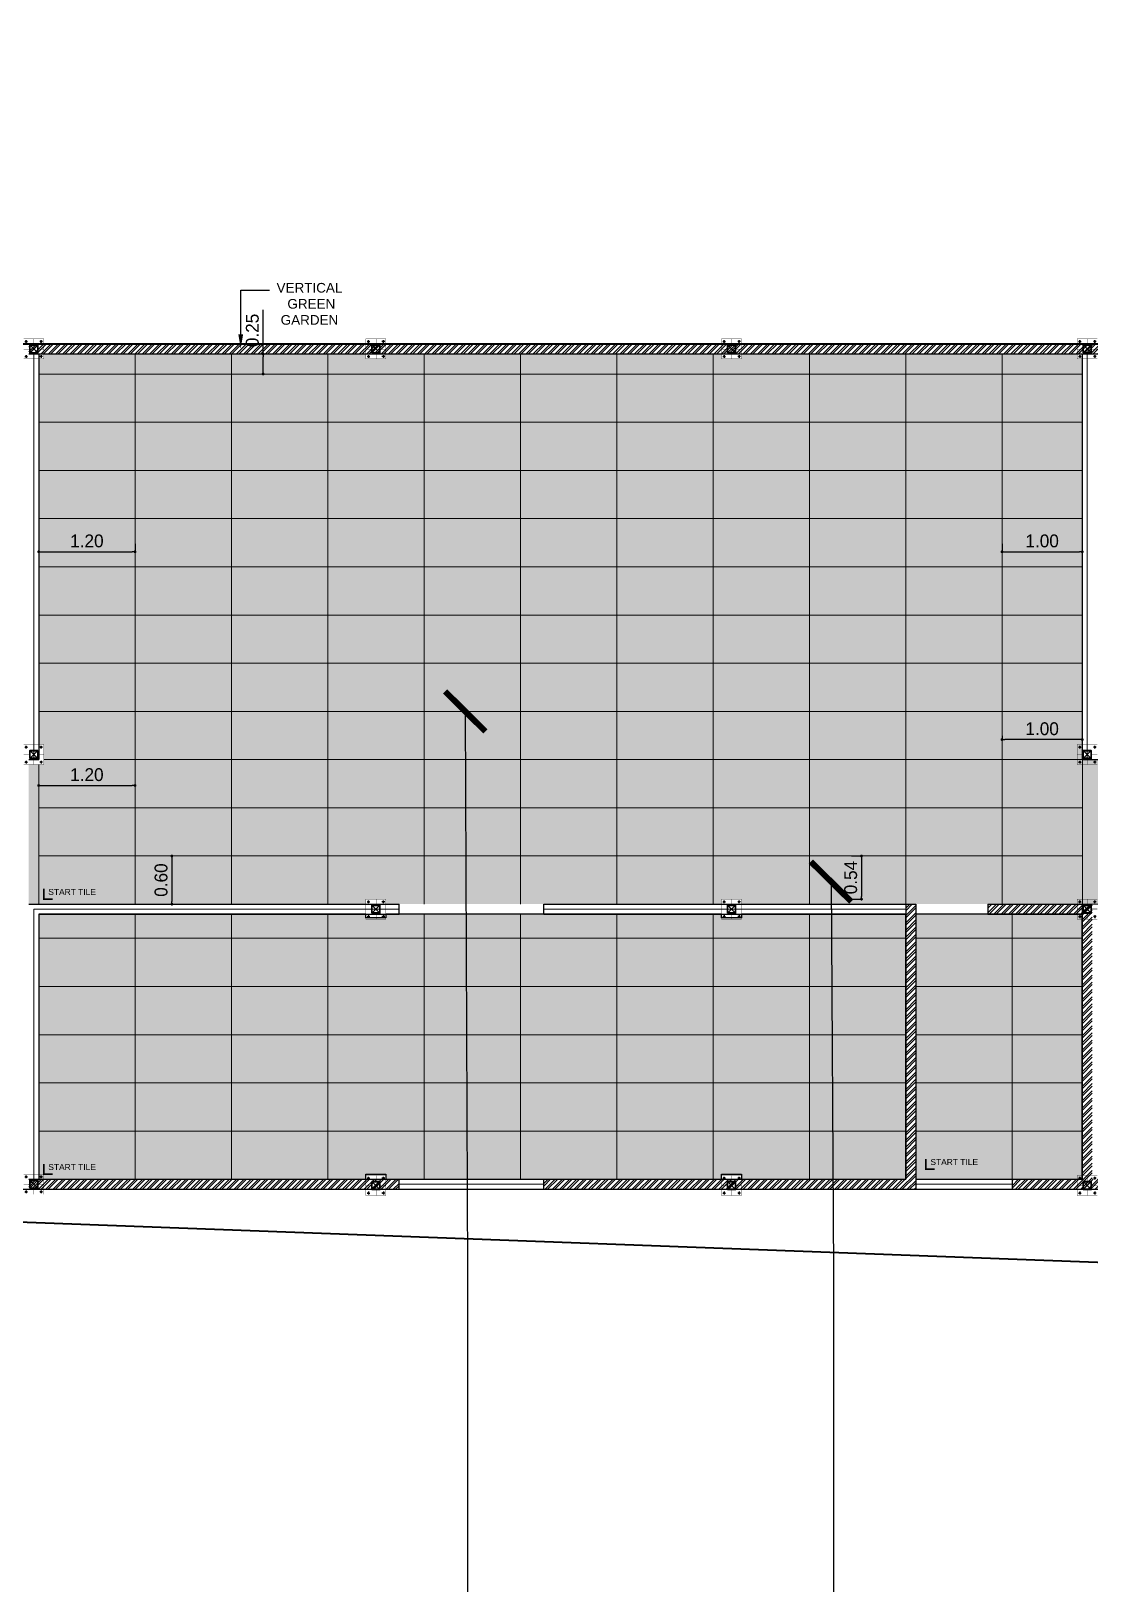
# Model space of a CAD drawing. Header units: metres. Extents: x 494 to 1845, y -666 to 1061.
# Drawn here: x 1692.46 to 1705.64, y 198.57 to 218 of the extents above; entities that cross this region are included whole.
import ezdxf
from ezdxf import colors
from ezdxf.entities.mleader import LeaderData, LeaderLine
from ezdxf.math import Vec2, Vec3

# ---------------------------------------------------------------- set-up
doc = ezdxf.new("R2010")
doc.units = ezdxf.units.M
doc.header["$MEASUREMENT"] = 0
doc.linetypes.add('1', pattern=[0])
doc.linetypes.add('HIDDEN', pattern=[0.375, 0.25, -0.125])
doc.layers.get('Defpoints').update_dxf_attribs({"color": 12})
for name, color, linetype, lineweight in [('.', 7, 'Continuous', 5), ('01 WALL', 7, 'Continuous', 25), ('Grid', 1, 'Continuous', 25), ('SCPL_BOLTS', 11, 'Continuous', 15), ('SCPL_ST PLATE', 222, 'Continuous', 0), ('VDA-HATCH', 8, 'Continuous', 9), ('VDA-WALL', 250, 'Continuous', 25), ('VDA-WINDOW', 5, 'Continuous', 9)]:
    doc.layers.add(name, color=color, linetype=linetype, lineweight=lineweight)
for name, color, linetype in [('BASE PLATE', 3, 'Continuous'), ('COLUMN', 1, 'Continuous'), ('PLOT - SURVEY', 1, '1'), ('SCPL HIDDEN', 8, 'HIDDEN'), ('TILES', 4, '1'), ('VDA-TEXT', 250, '1'), ('VDA-WALL BELOW', 8, 'Continuous')]:
    doc.layers.add(name, color=color, linetype=linetype)
doc.styles.add('arial', font='arial.ttf', dxfattribs={"height": 0.3})
doc.styles.add('RS', font='GOTHIC.TTF')
doc.styles.get("Standard").update_dxf_attribs({"font": 'arial.ttf'})
doc.dimstyles.new('SMALL', dxfattribs={"dimtxt": 0.16, "dimasz": 0.05, "dimexe": 0, "dimexo": 0, "dimgap": 0.05, "dimtad": 0, "dimdec": 1, "dimzin": 0, "dimdsep": 46, "dimtxsty": 'RS', "dimblk": 'ARCHTICK', "dimcen": 2.5, "dimclrd": 256, "dimclre": 256, "dimclrt": 5, "dimadec": 0, "dimazin": 0, "dimtfac": 1, "dimtofl": 0, "dimtmove": 0, "dimatfit": 3, "dimldrblk": 'ARCHTICK', "dimfxl": 0, "dimtolj": 1, "dimtzin": 0, "dimarcsym": 0})
doc.dimstyles.new('SMALL-1', dxfattribs={"dimtxt": 0.16, "dimasz": 0.035, "dimexe": 0, "dimexo": 0.1, "dimgap": 0.05, "dimtad": 1, "dimzin": 0, "dimdsep": 46, "dimtxsty": 'RS', "dimblk": 'DOT', "dimcen": 2.5, "dimclrd": 256, "dimclre": 256, "dimclrt": 5, "dimadec": 0, "dimazin": 0, "dimtfac": 1, "dimtdec": 3, "dimtofl": 0, "dimtmove": 0, "dimatfit": 3, "dimfxl": 0, "dimtolj": 1, "dimtzin": 0, "dimarcsym": 0})
pattern_1 = [(45, (290.3067022339867, -66.29624185872692), (-0.04507805730064241, 0.04507805730064241), []), (45, (290.3367542721367, -66.29624185872692), (-0.04507805730064241, 0.04507805730064241), [])]

# ---------------------------------------------------------------- blocks, each defined once
blk = doc.blocks.new('_Dot')
at = {"color": 0, "linetype": 'ByBlock', "lineweight": -2}
blk.add_line((-0.5, 0), (-1, 0), dxfattribs=at)
at = {"color": 0, "linetype": 'ByBlock', "const_width": 0.5}
blk.add_lwpolyline([(-0.25, 0, 1), (0.25, 0, 1)], format="xyb", close=True, dxfattribs=at)
blk = doc.blocks.new('*D576')
at = {"layer": 'Defpoints', "color": 0}
for p in [(1692.548921853327, 211.5215421883842), (1693.748921853327, 211.5215421883842), (1693.748921853327, 211.5215421883842)]:
    blk.add_point(p, dxfattribs=at)
at = {"layer": 'TILES', "linetype": 'Continuous', "lineweight": -2}
for p, q in [((1692.548921853327, 211.6215421883842), (1692.548921853327, 211.5215421883842)), ((1693.748921853327, 211.6215421883842), (1693.748921853327, 211.5215421883842)), ((1692.583921853327, 211.5215421883842), (1693.713921853327, 211.5215421883842))]:
    blk.add_line(p, q, dxfattribs=at)
at = {"layer": 'TILES', "lineweight": -2, "xscale": 0.035, "yscale": 0.035, "zscale": 0.035, "rotation": 180}
blk.add_blockref('_Dot', (1692.548921853327, 211.5215421883842), dxfattribs=at)
at = {"layer": 'TILES', "lineweight": -2, "xscale": 0.035, "yscale": 0.035, "zscale": 0.035}
blk.add_blockref('_Dot', (1693.748921853327, 211.5215421883842), dxfattribs=at)
at = {"layer": 'TILES', "color": 5, "lineweight": 5, "insert": (1693.148921853327, 211.6555666615317), "char_height": 0.16, "attachment_point": 5, "style": 'RS'}
blk.add_mtext('\\A1;1.20', dxfattribs=at)
blk = doc.blocks.new('*D577')
at = {"layer": 'Defpoints', "color": 0}
for p in [(1704.548921853328, 211.5215421883842), (1705.5489218533, 211.5215421883842), (1705.5489218533, 211.5215421883842)]:
    blk.add_point(p, dxfattribs=at)
at = {"layer": 'TILES', "linetype": 'Continuous', "lineweight": -2}
for p, q in [((1704.548921853328, 211.6215421883842), (1704.548921853328, 211.5215421883842)), ((1705.5489218533, 211.6215421883842), (1705.5489218533, 211.5215421883842)), ((1704.583921853328, 211.5215421883842), (1705.5139218533, 211.5215421883842))]:
    blk.add_line(p, q, dxfattribs=at)
at = {"layer": 'TILES', "lineweight": -2, "xscale": 0.035, "yscale": 0.035, "zscale": 0.035, "rotation": 180}
blk.add_blockref('_Dot', (1704.548921853328, 211.5215421883842), dxfattribs=at)
at = {"layer": 'TILES', "lineweight": -2, "xscale": 0.035, "yscale": 0.035, "zscale": 0.035}
blk.add_blockref('_Dot', (1705.5489218533, 211.5215421883842), dxfattribs=at)
at = {"layer": 'TILES', "color": 5, "lineweight": 5, "insert": (1705.048921853314, 211.6555666615317), "char_height": 0.16, "attachment_point": 5, "style": 'RS'}
blk.add_mtext('\\A1;1.00', dxfattribs=at)
blk = doc.blocks.new('*D578')
at = {"layer": 'Defpoints', "color": 0}
for p in [(1692.548921853327, 208.5864398526334), (1693.748921853327, 208.6116233100122), (1693.748921853327, 208.5864398526334)]:
    blk.add_point(p, dxfattribs=at)
at = {"layer": 'TILES', "linetype": 'Continuous', "lineweight": -2}
for p, q in [((1692.548921853327, 208.6116233100122), (1692.548921853327, 208.6116233100122)), ((1692.583921853327, 208.6116233100122), (1693.713921853327, 208.6116233100122)), ((1693.748921853327, 208.6116233100122), (1693.748921853327, 208.6116233100122))]:
    blk.add_line(p, q, dxfattribs=at)
at = {"layer": 'TILES', "lineweight": -2, "xscale": 0.035, "yscale": 0.035, "zscale": 0.035, "rotation": 180}
blk.add_blockref('_Dot', (1692.548921853327, 208.6116233100122), dxfattribs=at)
at = {"layer": 'TILES', "lineweight": -2, "xscale": 0.035, "yscale": 0.035, "zscale": 0.035}
blk.add_blockref('_Dot', (1693.748921853327, 208.6116233100122), dxfattribs=at)
at = {"layer": 'TILES', "color": 5, "lineweight": 5, "insert": (1693.148921853327, 208.7456477831597), "char_height": 0.16, "attachment_point": 5, "style": 'RS'}
blk.add_mtext('\\A1;1.20', dxfattribs=at)
blk = doc.blocks.new('*D579')
at = {"layer": 'Defpoints', "color": 0}
for p in [(1695.34448435128, 213.9840421882835), (1695.358256554533, 213.9840421882835), (1695.358256554535, 213.7340421882673)]:
    blk.add_point(p, dxfattribs=at)
at = {"layer": 'TILES', "linetype": 'Continuous', "lineweight": -2}
for p, q in [((1695.34448435128, 213.9840421882835), (1695.34448435128, 214.5342155397452)), ((1695.34448435128, 213.9840421882835), (1695.34448435128, 213.9840421882835)), ((1695.34448435128, 213.7690421882673), (1695.34448435128, 213.9490421882835)), ((1695.34448435128, 213.7340421882673), (1695.34448435128, 213.7340421882673))]:
    blk.add_line(p, q, dxfattribs=at)
at = {"layer": 'TILES', "lineweight": -2, "xscale": 0.035, "yscale": 0.035, "zscale": 0.035}
for p, rotation in [((1695.34448435128, 213.9840421882835), 90), ((1695.34448435128, 213.7340421882673), 270)]:
    blk.add_blockref('_Dot', p, dxfattribs=dict(at, rotation=rotation))
at = {"layer": 'TILES', "color": 5, "lineweight": 5, "insert": (1695.210459878133, 214.2766288640144), "char_height": 0.16, "attachment_point": 5, "rotation": 90, "style": 'RS'}
blk.add_mtext('\\A1;0.25', dxfattribs=at)
blk = doc.blocks.new('*D580')
at = {"layer": 'Defpoints', "color": 0}
for p in [(1694.15591154225, 207.7340421882671), (1694.15591154225, 207.134042188267), (1694.207487262962, 207.134042188267)]:
    blk.add_point(p, dxfattribs=at)
at = {"layer": 'TILES', "linetype": 'Continuous', "lineweight": -2}
for p, q in [((1694.207487262962, 207.7340421882671), (1694.207487262962, 207.7340421882671)), ((1694.207487262962, 207.6990421882671), (1694.207487262962, 207.169042188267)), ((1694.207487262962, 207.134042188267), (1694.207487262962, 207.134042188267))]:
    blk.add_line(p, q, dxfattribs=at)
at = {"layer": 'TILES', "lineweight": -2, "xscale": 0.035, "yscale": 0.035, "zscale": 0.035}
for p, rotation in [((1694.207487262962, 207.7340421882671), 90), ((1694.207487262962, 207.134042188267), 270)]:
    blk.add_blockref('_Dot', p, dxfattribs=dict(at, rotation=rotation))
at = {"layer": 'TILES', "color": 5, "lineweight": 5, "insert": (1694.073462789814, 207.4340421882671), "char_height": 0.16, "attachment_point": 5, "rotation": 90, "style": 'RS'}
blk.add_mtext('\\A1;0.60', dxfattribs=at)
blk = doc.blocks.new('*D582')
at = {"layer": 'Defpoints', "color": 0}
for p in [(1702.575743737011, 207.7340421882671), (1701.131140276304, 207.1965421884308), (1702.798429734331, 207.1965421884308)]:
    blk.add_point(p, dxfattribs=at)
at = {"layer": 'TILES', "linetype": 'Continuous', "lineweight": -2}
for p, q in [((1702.675743737011, 207.7340421882671), (1702.798429734331, 207.7340421882671)), ((1702.798429734331, 207.6990421882671), (1702.798429734331, 207.2315421884308)), ((1702.673429734331, 207.1965421884308), (1702.798429734331, 207.1965421884308))]:
    blk.add_line(p, q, dxfattribs=at)
at = {"layer": 'TILES', "lineweight": -2, "xscale": 0.035, "yscale": 0.035, "zscale": 0.035}
for p, rotation in [((1702.798429734331, 207.7340421882671), 90), ((1702.798429734331, 207.1965421884308), 270)]:
    blk.add_blockref('_Dot', p, dxfattribs=dict(at, rotation=rotation))
at = {"layer": 'TILES', "color": 5, "lineweight": 5, "insert": (1702.664405261184, 207.4652921883489), "char_height": 0.16, "attachment_point": 5, "rotation": 90, "style": 'RS'}
blk.add_mtext('\\A1;0.54', dxfattribs=at)
blk = doc.blocks.new('*D583')
at = {"layer": 'Defpoints', "color": 0}
for p in [(1704.548921853328, 209.3284231157158), (1705.548921853275, 209.3284231157158), (1704.548921853328, 209.1831931174634)]:
    blk.add_point(p, dxfattribs=at)
at = {"layer": 'TILES', "linetype": 'Continuous', "lineweight": -2}
for p, q in [((1704.548921853328, 209.2284231157158), (1704.548921853328, 209.1831931174634)), ((1705.513921853275, 209.1831931174634), (1704.583921853328, 209.1831931174634)), ((1705.548921853275, 209.2284231157158), (1705.548921853275, 209.1831931174634))]:
    blk.add_line(p, q, dxfattribs=at)
at = {"layer": 'TILES', "lineweight": -2, "xscale": 0.035, "yscale": 0.035, "zscale": 0.035, "rotation": 180}
blk.add_blockref('_Dot', (1704.548921853328, 209.1831931174634), dxfattribs=at)
at = {"layer": 'TILES', "lineweight": -2, "xscale": 0.035, "yscale": 0.035, "zscale": 0.035}
blk.add_blockref('_Dot', (1705.548921853275, 209.1831931174634), dxfattribs=at)
at = {"layer": 'TILES', "color": 5, "lineweight": 5, "insert": (1705.048921853301, 209.3172175906109), "char_height": 0.16, "attachment_point": 5, "style": 'RS'}
blk.add_mtext('\\A1;1.00', dxfattribs=at)
blk = doc.blocks.new('athath')
at = {"layer": 'BASE PLATE', "const_width": 0.004000000000000001}
blk.add_lwpolyline([(382058.464163508, 2057488.133852801), (382058.7141635079, 2057488.133852801), (382058.7141635079, 2057487.883852801), (382058.464163508, 2057487.883852801)], close=True, dxfattribs=at)
at = {"layer": 'COLUMN', "color": 5, "lineweight": 30}
for p, q in [((382058.6391635078, 2057488.0588528), (382058.5391635078, 2057487.9588528)), ((382058.6391635078, 2057487.9588528), (382058.5391635078, 2057488.0588528))]:
    blk.add_line(p, q, dxfattribs=at)
blk.add_lwpolyline([(382058.5391635078, 2057488.0588528), (382058.5391635078, 2057487.9588528), (382058.6391635078, 2057487.9588528), (382058.6391635078, 2057488.0588528)], close=True, dxfattribs=at)
at = {"layer": 'Grid', "color": 5, "const_width": 0.002}
blk.add_lwpolyline([(382058.539163508, 2057488.058852801), (382058.639163508, 2057488.058852801), (382058.639163508, 2057487.958852801), (382058.539163508, 2057487.958852801)], close=True, dxfattribs=at)
at = {"layer": 'Grid', "color": 5}
blk.add_lwpolyline([(382058.5423635079, 2057488.055652801), (382058.6359635079, 2057488.055652801), (382058.6359635079, 2057487.962052801), (382058.5423635079, 2057487.962052801)], close=True, dxfattribs=at)
at = {"layer": 'SCPL HIDDEN'}
for p, q in [((382058.5131173132, 2057488.101852801), (382058.4792097027, 2057488.101852801)), ((382058.496163508, 2057488.118806606), (382058.496163508, 2057488.084898995)), ((382058.6652097026, 2057488.101852801), (382058.6991173132, 2057488.101852801)), ((382058.6821635079, 2057488.118806606), (382058.6821635079, 2057488.084898995)), ((382058.5131173132, 2057487.915852801), (382058.4792097027, 2057487.915852801)), ((382058.496163508, 2057487.898898995), (382058.496163508, 2057487.932806606)), ((382058.6652097026, 2057487.915852801), (382058.6991173132, 2057487.915852801)), ((382058.6821635079, 2057487.898898995), (382058.6821635079, 2057487.932806606))]:
    blk.add_line(p, q, dxfattribs=at)
at = {"layer": 'SCPL_BOLTS'}
for centre in [(382058.496163508, 2057488.101852801), (382058.6821635079, 2057488.101852801), (382058.496163508, 2057487.915852801), (382058.6821635079, 2057487.915852801)]:
    blk.add_circle(centre, 0.01035, dxfattribs=at)
at = {"layer": 'SCPL_ST PLATE', "const_width": 0.002}
for points in [[(382058.464163508, 2057488.012302801), (382058.464163508, 2057488.005402801), (382058.539163508, 2057488.005402801), (382058.539163508, 2057488.012302801)], [(382058.585713508, 2057488.133852801), (382058.592613508, 2057488.133852801), (382058.592613508, 2057488.058852801), (382058.585713508, 2057488.058852801)], [(382058.639163508, 2057488.005402801), (382058.639163508, 2057488.012302801), (382058.7141635079, 2057488.012302801), (382058.7141635079, 2057488.005402801)], [(382058.585713508, 2057487.883852801), (382058.592613508, 2057487.883852801), (382058.592613508, 2057487.958852801), (382058.585713508, 2057487.958852801)]]:
    blk.add_lwpolyline(points, close=True, dxfattribs=at)
blk = doc.blocks.new('_ArchTick')
at = {"color": 0, "linetype": 'ByBlock', "const_width": 0.15}
blk.add_lwpolyline([(-0.5, -0.5), (0.5, 0.5)], dxfattribs=at)

msp = doc.modelspace()

# ---------------------------------------------------------------- hatches: boundary and pattern name
at = {"layer": '.', "lineweight": 0, "ltscale": 5, "true_color": 0xd2baa3}
h = msp.add_hatch(color=9, dxfattribs=at)
h.dxf.hatch_style = 1
h.paths.add_polyline_path([(1696.148921853327, 208.9340421882671), (1702.148921853327, 208.9340421882671), (1702.148921853327, 212.5340421882673), (1696.148921853327, 212.5340421882673)])
h.paths.add_polyline_path([(1722.198921853328, 208.9340421882671), (1725.798921853328, 208.9340421882671), (1725.798921853328, 211.9340421882672), (1722.198921853328, 211.9340421882672)])
h = msp.add_hatch(color=9, dxfattribs=at)
h.dxf.hatch_style = 1
h.paths.add_polyline_path([(1705.549805983412, 208.634042188267), (1705.549805983412, 208.9340421882671), (1719.798921853328, 208.9340421882671), (1719.798921853328, 208.634042188267)])
h.paths.add_polyline_path([(1705.549805983412, 207.134042188267), (1705.549805983412, 207.4340421882671), (1719.798921853328, 207.4340421882671), (1719.798921853328, 207.134042188267), (1705.673921853327, 207.134042188267)])
h.paths.add_polyline_path([(1719.498921853327, 207.4340421882671), (1719.798921853328, 207.4340421882671), (1719.798921853328, 208.634042188267), (1719.498921853327, 208.634042188267)])
h.paths.add_polyline_path([(1705.849805983412, 207.4340421882671), (1705.549805983412, 207.4340421882671), (1705.549805983412, 208.634042188267), (1705.849805983412, 208.634042188267)])
at = {"layer": 'VDA-HATCH'}
h = msp.add_hatch(dxfattribs=at)
h.set_pattern_fill('ANSI32', color=256, scale=0.17)
h.set_pattern_definition(pattern_1)
h.paths.add_polyline_path([(1741.973931609145, 216.385977892144), (1741.97277851051, 216.511844009369), (1723.139541155098, 214.1090421882671), (1692.423921853327, 214.1090421882671), (1692.423921853327, 213.9840421882671), (1723.147482908199, 213.9840421882671)])
h.paths.add_polyline_path([(1718.698921853327, 202.6840421882671), (1718.698921853327, 202.8090421882671), (1719.673921853328, 202.8090421882671), (1719.673921853328, 207.134042188267), (1719.798921853328, 207.134042188267), (1719.798921853328, 202.8090421882671), (1725.623921853327, 202.8090421882671), (1725.623921853327, 207.009042188267), (1720.998921853329, 207.0090421881727), (1720.998921853329, 207.1340421881727), (1725.748921853327, 207.134042188267), (1725.748921853327, 202.6840421882671)])
h.paths.add_polyline_path([(1703.348921853327, 203.709042188267), (1703.348921853327, 207.134042188267), (1703.473921853327, 207.134042188267), (1703.473921853327, 203.584042188267), (1698.839546852884, 203.584042188267), (1698.839546852884, 203.709042188267)])
h.paths.add_polyline_path([(1704.673921853327, 203.584042188267), (1704.673921853327, 203.709042188267), (1705.548921853327, 203.709042188267), (1705.548921853327, 207.134042188267), (1705.611421853097, 207.134042188267), (1705.673921853327, 207.134042188267), (1705.673921853327, 203.709042188267), (1706.298921853327, 203.709042188267), (1706.298921853327, 203.584042188267)])
h.paths.add_polyline_path([(1710.673921853327, 203.584042188267), (1710.673921853327, 203.709042188267), (1711.198921853327, 203.709042188267), (1711.198921853327, 207.134042188267), (1711.323921853327, 207.134042188267), (1711.323921853327, 203.709042188267), (1712.048921853327, 203.709042188267), (1712.048921853327, 203.584042188267)])
h.paths.add_polyline_path([(1707.798921853327, 203.584042188267), (1707.798921853327, 203.709042188267), (1708.373921853327, 203.709042188267), (1708.373921853327, 207.134042188267), (1708.498921853327, 207.134042188267), (1708.498921853327, 203.709042188267), (1709.173921853327, 203.709042188267), (1709.173921853327, 203.584042188267)])
h.paths.add_polyline_path([(1713.548921853327, 203.584042188267), (1713.548921853327, 203.709042188267), (1714.023921853327, 203.709042188267), (1714.023921853327, 207.134042188267), (1714.148921853327, 207.134042188267), (1714.148921853327, 203.584042188267)])
h.paths.add_polyline_path([(1747.043939681931, 212.896636434817), (1747.043935530069, 212.9841364390155), (1747.768935530069, 212.9841364390155), (1747.768935530069, 212.8591364390155), (1747.168939681931, 212.8591364266254), (1747.16894251545, 211.6591304728102), (1747.043939681931, 211.6591301775167)])
h.paths.add_polyline_path([(1744.237533430799, 216.8007883445442), (1745.192183796061, 216.9225855476952), (1745.365836706342, 216.9447407152422), (1745.392357320386, 216.9481242960107), (1746.249505280925, 217.0574818452007), (1746.265324930042, 216.9334869311866), (1744.253353079916, 216.6767934305281)])
h.paths.add_polyline_path([(1749.568932985334, 217.480984018956), (1749.693932985334, 217.4809840189573), (1749.693932985334, 212.5591360752283), (1749.568932985334, 212.5591360752283)])
h.paths.add_polyline_path([(1692.423921853327, 203.709042188267), (1697.039546852884, 203.709042188267), (1697.039546852884, 203.584042188267), (1692.423921853327, 203.584042188267)])
h.paths.add_polyline_path([(1748.035032042898, 217.2852847913608), (1748.050851692014, 217.1612898773468), (1749.568932985334, 217.3549713155054), (1749.568932882525, 217.4809845354534)])
h.paths.add_polyline_path([(1727.248921853327, 203.0840421881579), (1727.248921853327, 206.1090421882671), (1727.373921853327, 206.1090421882671), (1727.373921853327, 203.0840421881579)])
h.paths.add_polyline_path([(1727.098921853327, 207.009042188267), (1727.098921853327, 207.134042188267), (1729.748921320467, 207.134042188267), (1729.748921320467, 207.009042188267)])
h.paths.add_polyline_path([(1729.748921853351, 204.8340637601331), (1729.873921853351, 204.8340637601331), (1729.873921853327, 202.6840421882671), (1729.748921853327, 202.6840421882671)])
h.paths.add_polyline_path([(1748.518935530069, 212.8591364390155), (1748.518935530069, 212.9841364390155), (1749.568932985334, 212.984136439111), (1749.568932985334, 212.859136439111)])
h.paths.add_polyline_path([(1728.723921853327, 204.5590421881579), (1729.748921853349, 204.5590421881579), (1729.748921853327, 204.6840421881579), (1728.723921853327, 204.6840421881579)])
h.paths.add_polyline_path([(1714.023921853327, 202.6840421882671), (1714.023921853327, 202.8090421882671), (1714.898921853327, 202.8090421882671), (1714.898921853327, 202.6840421882671)])
h.paths.add_polyline_path([(1716.398921853327, 202.6840421882671), (1716.398921853327, 202.8090421882671), (1717.198921853327, 202.8090421882671), (1717.198921853327, 202.6840421882671)])
h.paths.add_polyline_path([(1714.023921853327, 203.584042188267), (1714.023921853327, 202.8090421882671), (1714.148921853327, 202.8090421882671), (1714.148921853327, 203.584042188267)])
h.paths.add_polyline_path([(1726.498921853327, 204.1090421881579), (1727.248921853327, 204.1090421881579), (1727.248921853327, 204.2340421881579), (1726.498921853327, 204.2340421881579)])
h.paths.add_polyline_path([(1741.973931609145, 216.5119911252073), (1741.973931609145, 216.3859778921439), (1742.467826317942, 216.4489904843732), (1742.452006668826, 216.572985398384)])
h.paths.add_polyline_path([(1728.723921853327, 203.0840421881579), (1728.723921853326, 203.8090421881579), (1728.848921853326, 203.8090421881579), (1728.848921853327, 203.0840421881579)])
h.paths.add_polyline_path([(1726.648921853327, 205.7318721535591), (1727.248921853327, 205.7318721535591), (1727.248921853327, 205.8568721535591), (1726.648921853327, 205.8568721535591)])
h.paths.add_polyline_path([(1726.798921853327, 203.0840421881579), (1726.798921853327, 203.2090421881579), (1727.248921853327, 203.2090421881579), (1727.248921853327, 203.0840421881579)])
h.paths.add_polyline_path([(1725.748921853327, 203.0840421881579), (1725.748921853327, 203.2090421881579), (1726.198921853327, 203.2090421881579), (1726.198921853327, 203.0840421881579)])
h.paths.add_polyline_path([(1739.298926954466, 212.559125583692), (1739.423926954466, 212.559125750378), (1739.423926954466, 212.9841361438791), (1739.298926954466, 212.9841361438791), (1739.298926954466, 212.5591257425889)])
h.paths.add_polyline_path([(1741.848931609145, 212.5591257425889), (1741.848931609145, 212.984136143879), (1741.973931609145, 212.984136143879), (1741.973931609145, 212.5591257503779)])
h.paths.add_polyline_path([(1744.668927872177, 212.5591262069094), (1744.668927872177, 212.9841364383986), (1744.793927872177, 212.9841364383986), (1744.793927872177, 212.5591259254815), (1744.668923720315, 212.5591259183093)])
h.paths.add_polyline_path([(1728.723921853327, 203.0840421881579), (1728.348921853327, 203.0840421881579), (1728.348921853327, 203.2090421881579), (1728.723921853327, 203.2090421881579)])
h.paths.add_polyline_path([(1727.373921853327, 203.0840421881579), (1727.373921853327, 203.2090421881579), (1727.748921853327, 203.2090421881579), (1727.748921853327, 203.0840421881579)])
h.paths.add_polyline_path([(1749.568932985334, 211.6591361439541), (1749.693932985334, 211.6591364391183), (1749.693932985334, 211.9591360752283), (1749.568932985334, 211.9591360752283)])
h.paths.add_polyline_path([(1728.848921853327, 203.0840421881579), (1728.848921853327, 203.2090421881579), (1728.998921853327, 203.2090421881579), (1728.998921853327, 203.0840421881579)])
h.paths.add_polyline_path([(1729.748921853326, 203.0840421881579), (1729.598921853327, 203.0840421881579), (1729.598921853327, 203.2090421881579), (1729.748921853327, 203.2090421881579)])
at = {"layer": 'VDA-HATCH', "true_color": 0xfcf1d4}
h = msp.add_hatch(color=7, dxfattribs=at)
h.dxf.hatch_style = 1
h.paths.add_polyline_path([(1702.148921853327, 208.9340421882671), (1702.148921853327, 212.5340421882673), (1696.148921853327, 212.5340421882673), (1696.148921853327, 208.9340421882671)], flags=16)
h.paths.add_polyline_path([(1722.198921853328, 208.9340421882671), (1725.798921853328, 208.9340421882671), (1725.798921853328, 211.9340421882672), (1722.198921853327, 211.9340421882672)], flags=16)
h.paths.add_polyline_path([(1723.272482908299, 213.9215421885239), (1723.022482908067, 213.9215421885239), (1723.022482908067, 213.9840421882671), (1719.798921853328, 213.9840421882671), (1719.798921853328, 208.634042188267), (1719.798921853328, 207.4340421882671), (1719.798921853328, 207.134042188267), (1723.0224829076, 207.1340421883212), (1723.272482907833, 207.1340421883187), (1725.561421852759, 207.1340421882707), (1725.748921853327, 207.134042188267), (1725.748921853327, 206.946542188489), (1725.748921853327, 205.8568721535591), (1727.248921853327, 205.8568721535591), (1727.248921853327, 206.1087146338185), (1727.37414854701, 206.1092059654914), (1727.373695159644, 207.0088784110428), (1727.098921853327, 207.009042188267), (1727.098921853327, 207.134042188267), (1729.748921853326, 207.134042188267), (1729.74894321914, 208.4090840750409), (1727.94892276926, 208.4090840750409), (1727.94892276926, 208.5090840750409), (1729.74894321914, 208.5090840750409), (1729.748922544554, 208.8715421883027), (1729.748922565954, 209.1215421775446), (1729.74894321914, 209.8090840750409), (1727.94892276926, 209.8090840750409), (1727.94892276926, 209.909084075041), (1729.74894321914, 209.909084075041), (1729.748921853327, 209.996622167375), (1729.748922758564, 210.2466221673168), (1729.748921853327, 211.209084075041), (1727.94892276926, 211.209084075041), (1727.94892276926, 211.309084075041), (1729.748921853327, 211.309084075041), (1729.748902319381, 212.6091021610113), (1727.94892276926, 212.6091021610113), (1727.948922769269, 212.7091021610113), (1731.198987939698, 212.7091151197615), (1731.198987939698, 213.0466364391833), (1731.198958800239, 213.3091265148386), (1731.198973369969, 213.3091265148494), (1737.948927411719, 213.3091265148386), (1737.948927411719, 211.3841265141554), (1739.298927410974, 211.3841265141554), (1739.298927870399, 212.7931864375534), (1739.29892810042, 212.9841359849713), (1739.42392810042, 212.9841359826204), (1739.423927640379, 212.7931864368722), (1739.423927870399, 212.5591257425889), (1741.848931609145, 212.5591257425889), (1741.848931609145, 212.9841361373456), (1741.911431671866, 212.9841361406124), (1741.911431609145, 214.184136143879), (1741.848931609145, 214.184136143879), (1741.848931609145, 215.6772847953127), (1737.948926495985, 215.6772847962365), (1737.948926495785, 214.8091265148494), (1737.948927411719, 214.8091265148494), (1729.398921853328, 214.8091265148494), (1729.398921853328, 214.7731837934469), (1725.811421853459, 214.324681139282), (1725.811421853459, 214.251106695003), (1725.561421853226, 214.251106695003), (1725.561421853226, 214.2911933323705), (1723.272482908299, 213.9535421885304)])
h.paths.add_polyline_path([(1701.055171852667, 207.134042188267), (1701.055171852667, 207.1965421884308), (1701.3051718529, 207.1965421884308), (1701.3051718529, 207.1340421882561), (1705.549805983412, 207.134042188267), (1705.549805983412, 207.4340421882671), (1705.549805983412, 208.634042188267), (1705.548921853327, 208.634042188267), (1705.548921853327, 213.9215421885239), (1705.486421853273, 213.9215421885239), (1705.486421853273, 213.9840421882671), (1701.305171853598, 213.9840421882671), (1701.305171853598, 213.9215421885239), (1701.055171853366, 213.9215421885239), (1701.055171853366, 213.9840421882671), (1696.873921853459, 213.9840421882671), (1696.873921853459, 213.9215421885239), (1696.623921853226, 213.9215421885239), (1696.623921853226, 213.9840421882911), (1692.611421853505, 213.9840421882671), (1692.611421853505, 213.9215421885239), (1692.548921853327, 213.9215421885239), (1692.548921853327, 209.1215421882445), (1692.611421853273, 209.1215421882445), (1692.611421853273, 208.8715421883027), (1692.423921853327, 208.8715421883027), (1692.423921853327, 207.134042188267), (1696.62392185276, 207.134042188267), (1696.62392185276, 207.1965421884308), (1696.873921852993, 207.1965421884308), (1696.873921852993, 207.134042188267)])
h.paths.add_polyline_path([(1719.498921853327, 208.634042188267), (1705.849805983411, 208.634042188267), (1705.849805983412, 207.4340421882671), (1719.498921853327, 207.4340421882671)])
at = {"layer": 'VDA-HATCH'}
h = msp.add_hatch(dxfattribs=at)
h.set_pattern_fill('ANSI32', color=256, scale=0.17)
h.set_pattern_definition(pattern_1)
h.paths.add_polyline_path([(1704.373921853327, 207.009042188267), (1705.548921853327, 207.009042188267), (1705.548921853327, 207.134042188267), (1704.373921853327, 207.134042188267)])
at = {"layer": 'VDA-HATCH', "true_color": 0xfcf1d4}
h = msp.add_hatch(color=7, dxfattribs=at)
h.dxf.hatch_style = 1
h.paths.add_polyline_path([(1692.548921853327, 203.7090421882671), (1696.62392185276, 203.7090421882671), (1696.62392185276, 203.7715421880452), (1696.873921852993, 203.7715421880452), (1696.873921852993, 203.7090421882671), (1701.055171852667, 203.709042188278), (1701.055171852667, 203.7715421880452), (1701.3051718529, 203.7715421880452), (1701.3051718529, 203.7090421882671), (1703.348921853328, 203.7090421882671), (1703.348921853327, 207.0090421882671), (1701.305171853133, 207.0090421882671), (1701.305171853133, 206.9623260464608), (1701.0551718529, 206.9623260464608), (1701.0551718529, 207.0090421882671), (1696.873921852993, 207.0090421882664), (1696.873921852993, 206.9623260464608), (1696.62392185276, 206.9623260464608), (1696.62392185276, 207.0090421882671), (1692.61142185304, 207.0090421882671), (1692.548921853327, 207.009042188267), (1692.548921853327, 206.9465421881499)])
at = {"layer": 'VDA-HATCH', "lineweight": 30, "true_color": 0xfcf1d4}
h = msp.add_hatch(color=7, dxfattribs=at)
h.dxf.hatch_style = 1
h.paths.add_polyline_path([(1705.548921853327, 207.0090421882671), (1703.473921853327, 207.0090421882671), (1703.473921853327, 203.7090421882671), (1705.548921853327, 203.7090421882671)])

# ---------------------------------------------------------------- linework, layer by layer
at = {"color": 1, "flags": 128}
for points in [[(1692.548921853327, 203.7090421882671), (1696.62392185276, 203.7090421882671), (1696.62392185276, 203.7715421880452), (1696.873921852993, 203.7715421880452), (1696.873921852993, 203.7090421882671), (1701.055171852667, 203.709042188278), (1701.055171852667, 203.7715421880452), (1701.3051718529, 203.7715421880452), (1701.3051718529, 203.7090421882671), (1703.348921853328, 203.7090421882671), (1703.348921853328, 207.0090421882671), (1701.305171853133, 207.0090421882671), (1701.305171853133, 206.9623260464608), (1701.0551718529, 206.9623260464608), (1701.0551718529, 207.0090421882671), (1696.873921852993, 207.0090421882671), (1696.873921852993, 206.9623260464608), (1696.62392185276, 206.9623260464608), (1696.62392185276, 207.0090421882671), (1692.548921853327, 207.0090421882671)], [(1705.548921853327, 207.0090421882671), (1703.473921853327, 207.0090421882671), (1703.473921853327, 203.7090421882671), (1705.548921853327, 203.7090421882671)]]:
    msp.add_lwpolyline(points, close=True, dxfattribs=at)
at = {"layer": '01 WALL', "color": 23, "const_width": 0.02}
for points in [[(1692.721634653774, 207.1965421882669), (1692.612571236647, 207.1965421882669), (1692.612571236647, 207.3253342651042)], [(1692.721634653774, 203.771542188267), (1692.612571236647, 203.771542188267), (1692.612571236647, 203.9003342651042)], [(1703.710284037094, 203.8340421882673), (1703.601220619967, 203.8340421882673), (1703.601220619967, 203.9628342651046)]]:
    msp.add_lwpolyline(points, dxfattribs=at)
at = {"layer": 'PLOT - SURVEY', "color": 250, "linetype": 'Continuous', "lineweight": 40}
msp.add_line((1669.006903195391, 214.1090421882671), (1723.139541155102, 214.1090421882671), dxfattribs=at)
msp.add_lwpolyline([(1669.696910287037, 221.1411994231405), (1669.280266739488, 215.6328360132595), (1668.883625801698, 213.2404938627062), (1668.325717367844, 206.8645209814952), (1668.225311583906, 203.8419989089728), (1683.071263318104, 203.5224834847088), (1715.959195431098, 202.2942447760491), (1752.355237045708, 202.0427045194901)], dxfattribs=at)
at = {"layer": 'TILES', "color": 143, "linetype": 'Continuous', "lineweight": 5}
for p, q in [((1693.748921853327, 213.9840421882731), (1693.748921853327, 207.134042188267)), ((1694.948921853327, 213.9840421882803), (1694.948921853327, 207.134042188267)), ((1696.148921853327, 213.9840421882875), (1696.148921853327, 207.134042188267)), ((1697.348921853327, 213.9840421882671), (1697.348921853327, 207.134042188267)), ((1698.548921853327, 213.9840421882671), (1698.548921853327, 207.134042188267)), ((1699.748921853327, 213.9840421882671), (1699.748921853327, 207.134042188267)), ((1700.948921853327, 213.9840421882671), (1700.948921853327, 207.134042188267)), ((1702.148921853327, 213.9840421882671), (1702.148921853327, 207.134042188258)), ((1703.348921853328, 213.9840421882671), (1703.348921853328, 207.1340421882611)), ((1704.548921853328, 213.9840421882671), (1704.548921853328, 207.1340421882643)), ((1692.548921853327, 213.7340421882673), (1705.548921853325, 213.7340421882673)), ((1692.548921853327, 213.1340421882673), (1705.548921853318, 213.1340421882673)), ((1692.548921853327, 212.5340421882673), (1705.548921853311, 212.5340421882673)), ((1692.548921853327, 211.9340421882672), (1705.548921853305, 211.9340421882672)), ((1692.548921853327, 211.3340421882672), (1705.548921853298, 211.3340421882672)), ((1692.548921853327, 210.7340421882672), (1705.548921853291, 210.7340421882672)), ((1692.548921853327, 210.1340421882672), (1705.548921853284, 210.1340421882672)), ((1692.548921853327, 209.5340421882671), (1705.548921853277, 209.5340421882671)), ((1692.548921853327, 208.8715421883027), (1692.548921853327, 207.1340421882669)), ((1692.611421853273, 208.9340421882671), (1705.548921853327, 208.9340421882671)), ((1705.549805983412, 208.9340421882671), (1705.549805983412, 207.134042188267)), ((1705.549805983412, 208.9340421882671), (1719.798921853328, 208.9340421882671)), ((1692.548921853327, 208.3340421882671), (1705.549805983412, 208.3340421882671)), ((1692.548921853327, 207.7340421882671), (1705.549805983412, 207.7340421882671)), ((1705.549805983412, 207.134042188267), (1719.798921853328, 207.134042188267)), ((1693.748921853327, 203.7090421882671), (1693.748921853327, 207.0090421882671)), ((1694.948921853327, 203.7090421882671), (1694.948921853327, 207.0090421882671)), ((1696.148921853327, 203.7090421882671), (1696.148921853327, 207.0090421882671)), ((1697.348921853327, 203.7090421882683), (1697.348921853327, 207.0090421882664)), ((1698.548921853327, 203.7090421882715), (1698.548921853327, 207.0090421882666)), ((1699.748921853327, 203.7090421882746), (1699.748921853327, 207.0090421882669)), ((1700.948921853327, 203.7090421882777), (1700.948921853327, 207.0090421882671)), ((1702.148921853327, 203.7090421882671), (1702.148921853327, 207.0090421882671)), ((1704.673921853327, 203.7090421882671), (1704.673921853327, 207.0090421882671)), ((1703.348921853327, 206.7090421882672), (1692.548921853327, 206.7090421882672)), ((1705.548921853327, 206.7090421882672), (1703.473921853327, 206.7090421882672)), ((1703.348921853327, 206.1090421882672), (1692.548921853327, 206.1090421882672)), ((1705.548921853327, 206.1090421882672), (1703.473921853327, 206.1090421882672)), ((1703.348921853327, 205.5090421882672), (1692.548921853327, 205.5090421882672)), ((1705.548921853327, 205.5090421882672), (1703.473921853327, 205.5090421882672)), ((1703.348921853327, 204.9090421882671), (1692.548921853327, 204.9090421882671)), ((1705.548921853327, 204.9090421882671), (1703.473921853327, 204.9090421882671)), ((1703.348921853328, 204.3090421882671), (1692.548921853327, 204.3090421882671)), ((1705.548921853327, 204.3090421882671), (1703.473921853327, 204.3090421882671))]:
    msp.add_line(p, q, dxfattribs=at)
at = {"layer": 'VDA-WALL'}
for p, q in [((1669.996910287037, 214.1090421882671), (1723.139541155098, 214.1090421882671)), ((1692.423921853327, 213.9840421882671), (1723.1474829082, 213.9840421882671)), ((1703.348921853327, 207.134042188267), (1703.348921853327, 203.709042188267)), ((1703.473921853327, 207.134042188267), (1703.473921853327, 203.584042188267)), ((1704.373921853327, 207.134042188267), (1705.673921853327, 207.134042188267)), ((1704.373921853327, 207.134042188267), (1704.373921853327, 207.009042188267)), ((1705.548921853327, 207.134042188267), (1705.548921853327, 203.709042188267)), ((1704.373921853327, 207.009042188267), (1705.548921853327, 207.009042188267)), ((1692.423921853327, 203.709042188267), (1697.039546852884, 203.709042188267)), ((1697.039546852884, 203.584042188267), (1697.039546852884, 203.709042188267)), ((1698.839546852884, 203.709042188267), (1703.348921853327, 203.709042188267)), ((1698.839546852884, 203.584042188267), (1698.839546852884, 203.709042188267)), ((1704.673921853327, 203.709042188267), (1705.548921853327, 203.709042188267)), ((1704.673921853327, 203.709042188267), (1704.673921853327, 203.584042188267)), ((1689.423921853327, 203.584042188267), (1697.039546852884, 203.584042188267)), ((1698.839546852884, 203.584042188267), (1703.473921853327, 203.584042188267)), ((1704.673921853327, 203.584042188267), (1706.298921853327, 203.584042188267))]:
    msp.add_line(p, q, dxfattribs=at)
at = {"layer": 'VDA-WALL BELOW'}
for p, q in [((1692.548921853327, 213.9840421882671), (1692.548921853327, 208.9340421882671)), ((1705.548921853327, 213.9840421882671), (1705.548921853327, 208.9340421882671)), ((1692.423921853327, 208.9340421882671), (1692.548921853327, 208.9340421882671)), ((1705.548921853327, 208.9340421882671), (1719.798921853328, 208.9340421882671)), ((1692.423921853327, 207.134042188267), (1697.039546852884, 207.134042188267)), ((1697.039546852884, 207.0090421884705), (1697.039546852884, 207.1340421884927)), ((1698.839546853333, 207.134042188267), (1703.473921853327, 207.134042188267)), ((1698.839546853333, 207.0090421883957), (1698.839546853333, 207.1340421883957)), ((1692.548921853327, 207.009042188267), (1692.548921853327, 203.709042188267)), ((1692.548921853327, 207.009042188267), (1697.039546852884, 207.009042188267)), ((1698.839546853333, 207.009042188267), (1703.348921853327, 207.009042188267)), ((1697.039546852884, 203.709042188267), (1698.839546852884, 203.709042188267)), ((1703.473921853327, 203.709042188267), (1704.673921853327, 203.709042188267)), ((1697.039546852884, 203.584042188267), (1698.839546852884, 203.584042188267)), ((1703.473921853327, 203.584042188267), (1704.673921853327, 203.584042188267))]:
    msp.add_line(p, q, dxfattribs=at)
at = {"layer": 'VDA-WINDOW'}
for p, q in [((1692.486421853327, 213.9840421882671), (1692.486421853327, 208.9340421882671)), ((1705.611421853327, 213.9840421882671), (1705.611421853327, 208.9340421882671)), ((1692.486421853327, 207.071542188267), (1697.039546852884, 207.071542188267)), ((1692.486421853327, 207.071542188267), (1692.486421853327, 203.709042188267)), ((1698.839546853333, 207.071542188267), (1703.348921853327, 207.071542188267)), ((1697.039546852884, 203.646542188267), (1698.839546852884, 203.646542188267)), ((1703.473921853327, 203.646542188267), (1704.673921853327, 203.646542188267))]:
    msp.add_line(p, q, dxfattribs=at)

# ---------------------------------------------------------------- block references
at = {"layer": 'COLUMN', "rotation": 89.99999999999999}
for p in [(2059180.495274655, -381844.54262132), (2059184.757774655, -381844.54262132), (2059189.189024655, -381844.54262132), (2059193.620274655, -381844.54262132), (2059180.495274654, -381849.5926213202), (2059193.620274654, -381849.5926213202), (2059184.757774654, -381851.51762132), (2059189.189024654, -381851.51762132), (2059193.620274654, -381851.51762132), (2059180.495274654, -381854.9426213201), (2059184.757774654, -381854.9584051784), (2059189.189024654, -381854.9584051784), (2059193.620274654, -381854.9584051784)]:
    msp.add_blockref('athath', p, dxfattribs=at)

# ---------------------------------------------------------------- texts
at = {"layer": 'VDA-TEXT', "color": 7, "char_height": 0.075, "width": 0.8767811770899495, "attachment_point": 7, "style": 'arial'}
for insert in [(1692.526359378021, 207.2475858111611), (1692.526359378021, 203.8225858111612), (1703.515008761341, 203.8850858111615)]:
    msp.add_mtext('\\pi0.14195;START TILE ', dxfattribs=dict(at, insert=insert))

# ---------------------------------------------------------------- dimensions: what is measured, and where the dimension line sits
at = {"layer": 'TILES', "color": 143, "linetype": 'Continuous', "lineweight": 5}
for base, p1, p2, picture, middle in [((1695.34448435128, 213.9840421882835), (1695.358256554535, 213.7340421882673), (1695.358256554533, 213.9840421882835), '*D579', (1695.210459878133, 214.2766288640144)), ((1694.207487262962, 207.134042188267), (1694.15591154225, 207.7340421882671), (1694.15591154225, 207.134042188267), '*D580', (1694.073462789814, 207.4340421882671)), ((1702.798429734331, 207.1965421884308), (1702.575743737011, 207.7340421882671), (1701.131140276304, 207.1965421884308), '*D582', (1702.664405261184, 207.4652921883489))]:
    dim = msp.add_linear_dim(base=base, p1=p1, p2=p2, angle=90, dimstyle='SMALL-1', override={"dimfxl": 0.125, "dimarcsym": 1}, dxfattribs=at)
    dim.commit()
    dim.dimension.update_dxf_attribs({"geometry": picture, "text_midpoint": middle})
for base, p1, p2, picture, middle in [((1693.748921853327, 211.5215421883842), (1692.548921853327, 211.5215421883842), (1693.748921853327, 211.5215421883842), '*D576', (1693.148921853327, 211.6555666615317)), ((1705.5489218533, 211.5215421883842), (1704.548921853328, 211.5215421883842), (1705.5489218533, 211.5215421883842), '*D577', (1705.048921853314, 211.6555666615317)), ((1704.548921853328, 209.1831931174634), (1705.548921853275, 209.3284231157158), (1704.548921853328, 209.3284231157158), '*D583', (1705.048921853301, 209.3172175906109)), ((1693.748921853327, 208.6116233100122), (1692.548921853327, 208.5864398526334), (1693.748921853327, 208.5864398526334), '*D578', (1693.148921853327, 208.7456477831597))]:
    dim = msp.add_linear_dim(base=base, p1=p1, p2=p2, dimstyle='SMALL-1', override={"dimfxl": 0.125, "dimarcsym": 1}, dxfattribs=at)
    dim.commit()
    dim.dimension.update_dxf_attribs({"geometry": picture, "text_midpoint": middle})

# ---------------------------------------------------------------- leaders
at = {"color": 1}
for points in [[(1697.862093933941, 209.5340421882671, -0.001524084437008959), (1697.89177076399, 202.5612566967866, -0.001524084437008959), (1697.89177076399, 198.5732543059123, -0.001524084437008959)], [(1702.419265489781, 207.4147802995465, -0.001524084437008959), (1702.448942319829, 202.5612566967866, -0.001524084437008959), (1702.448942319829, 198.5732543059123, -0.001524084437008959)]]:
    msp.add_leader(points, dimstyle='SMALL', override={"dimasz": 0.5, "dimfxl": 0.3, "dimarcsym": 1}, dxfattribs=at)
at = {"color": 105, "lineweight": 30}
ml = msp.add_multileader_mtext('Standard', dxfattribs=at)
ml.set_content('{\\H0.66667x;\\C256;\\c0;VERTICAL\\P GREEN \\PGARDEN\\H1.5x;\\P\\pq*;} ', color=105)
ml.set_leader_properties()
ml.build(insert=Vec2(0, 0))
ml.multileader.update_dxf_attribs({"dogleg_length": 0.36, "arrow_head_size": 0.18})
ctx = ml.context
ctx.base_point, ctx.char_height, ctx.arrow_head_size, ctx.landing_gap_size, ctx.plane_origin = Vec3(1695.425250663973, 214.778175850421), 0.18, 0.18, 0.09, Vec3(1695.065250663973, 214.047230942861)
ctx.text_align_type = 1
notes = []
notes.append((ctx, [(0, (1, 1, 0), (1695.065250663973, 214.778175850421), (1, 0), 0.3599999999999998, [(0, [(1695.065250663973, 214.047230942861)], 0, [])])]))
ctx.mtext.insert, ctx.mtext.alignment, ctx.mtext.flow_direction = Vec3(1695.921787485187, 214.868175850421), 2, 5
for ctx, leaders in notes:
    for number, flags, end, landing, length, lines in leaders:
        leader = LeaderData()
        leader.index, (leader.has_last_leader_line, leader.has_dogleg_vector, leader.attachment_direction) = number, flags
        leader.last_leader_point, leader.dogleg_vector, leader.dogleg_length = Vec3(end), Vec3(landing), length
        for number, points, colour, breaks in lines:
            line = LeaderLine()
            line.index, line.vertices, line.color, line.breaks = number, Vec3.list(points), colors.encode_raw_color(colour), breaks
            leader.lines.append(line)
        ctx.leaders.append(leader)

doc.saveas('drawing.dxf')
